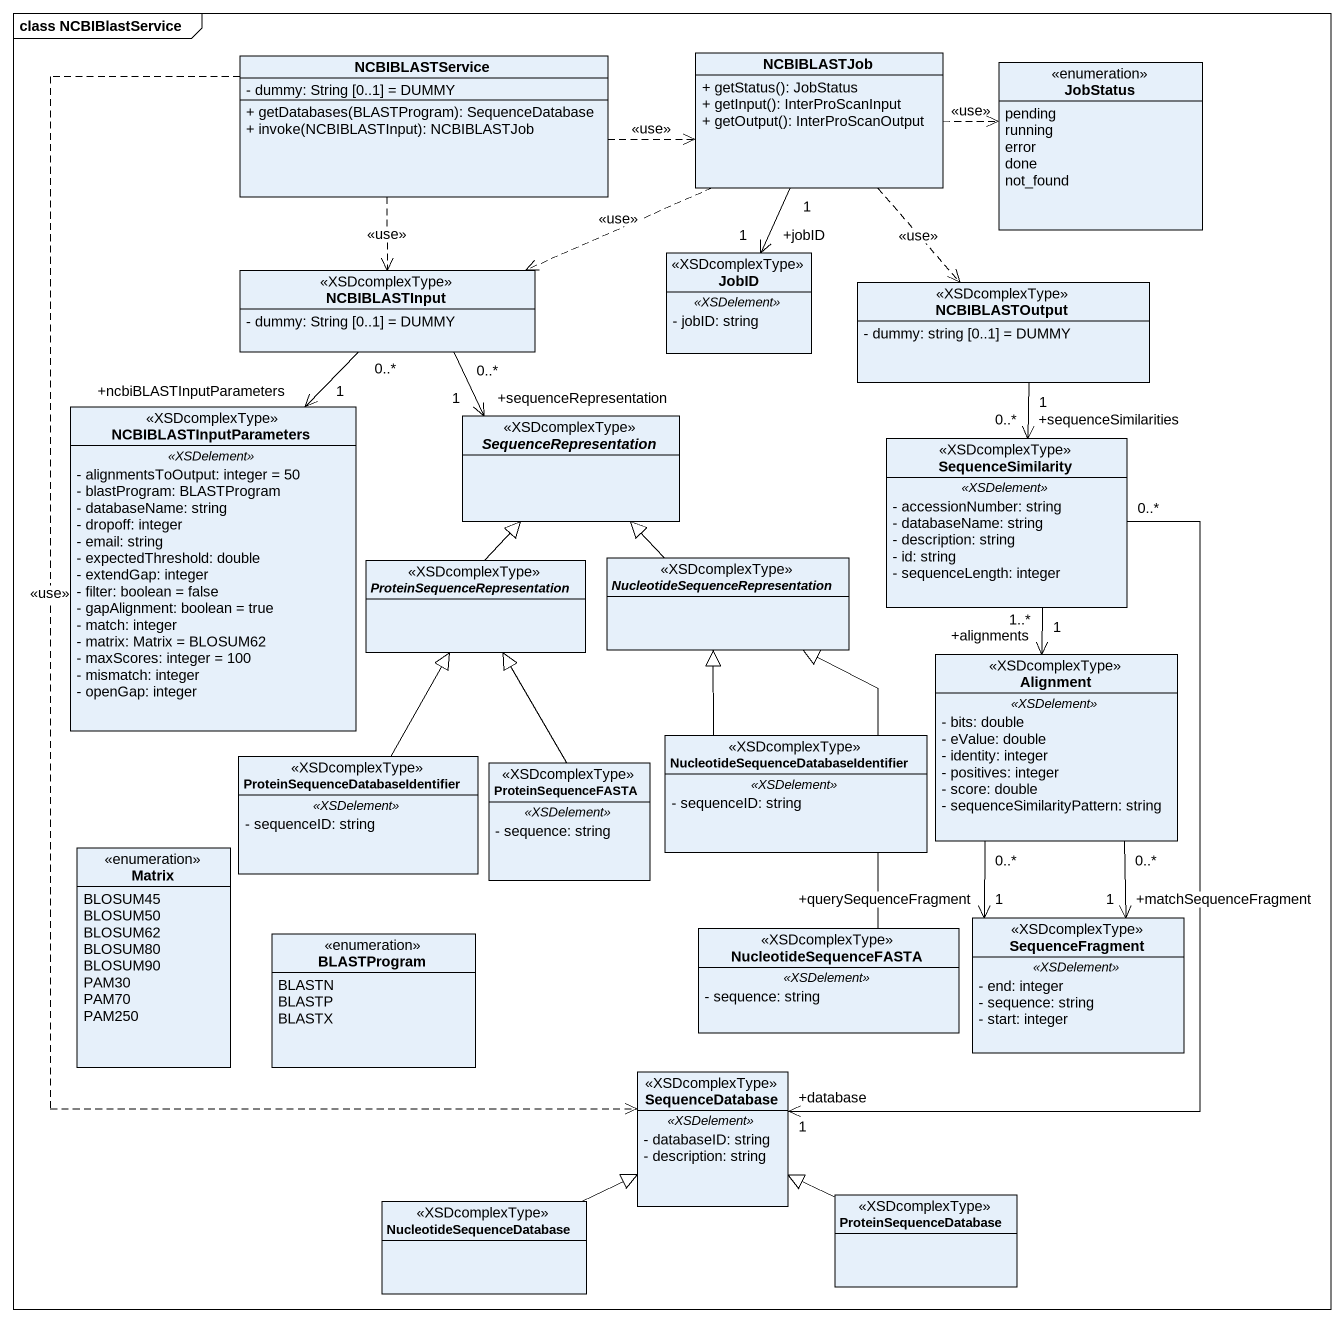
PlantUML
@startuml
mainframe class NCBIBlastService
hide circle
hide empty members
skinparam classAttributeIconSize 0
class NCBIBLASTService {
  - dummy: String [0..1] = DUMMY
  + getDatabases(BLASTProgram): SequenceDatabase
  + invoke(NCBIBLASTInput): NCBIBLASTJob
}
class NCBIBLASTJob {
  + getStatus(): JobStatus
  + getInput(): InterProScanInput
  + getOutput(): InterProScanOutput
}
enum JobStatus {
  pending
  running
  error
  done
  not_found
}
class NCBIBLASTInput <<XSDcomplexType>> {
  - dummy: String [0..1] = DUMMY
}
class JobID <<XSDcomplexType>> {
  .. <<XSDelement>> ..
  - jobID: string
}
class NCBIBLASTOutput <<XSDcomplexType>> {
  - dummy: string [0..1] = DUMMY
}
class NCBIBLASTInputParameters <<XSDcomplexType>> {
  .. <<XSDelement>> ..
  - alignmentsToOutput: integer = 50
  - blastProgram: BLASTProgram
  - databaseName: string
  - dropoff: integer
  - email: string
  - expectedThreshold: double
  - extendGap: integer
  - filter: boolean = false
  - gapAlignment: boolean = true
  - match: integer
  - matrix: Matrix = BLOSUM62
  - maxScores: integer = 100
  - mismatch: integer
  - openGap: integer
}
abstract class SequenceRepresentation <<XSDcomplexType>>
class SequenceSimilarity <<XSDcomplexType>> {
  .. <<XSDelement>> ..
  - accessionNumber: string
  - databaseName: string
  - description: string
  - id: string
  - sequenceLength: integer
}
abstract class "ProteinSequenceRepresentation" as ProteinSequenceRepresentatio <<XSDcomplexType>>
abstract class "NucleotideSequenceRepresentation" as NucleotideSequenceRepresenta <<XSDcomplexType>>
class Alignment <<XSDcomplexType>> {
  .. <<XSDelement>> ..
  - bits: double
  - eValue: double
  - identity: integer
  - positives: integer
  - score: double
  - sequenceSimilarityPattern: string
}
class "ProteinSequenceDatabaseIdentifier" as ProteinSequenceDatabaseIdent <<XSDcomplexType>> {
  .. <<XSDelement>> ..
  - sequenceID: string
}
class ProteinSequenceFASTA <<XSDcomplexType>> {
  .. <<XSDelement>> ..
  - sequence: string
}
class "NucleotideSequenceDatabaseIdentifier" as NucleotideSequenceDatabaseId <<XSDcomplexType>> {
  .. <<XSDelement>> ..
  - sequenceID: string
}
enum Matrix {
  BLOSUM45
  BLOSUM50
  BLOSUM62
  BLOSUM80
  BLOSUM90
  PAM30
  PAM70
  PAM250
}
enum BLASTProgram {
  BLASTN
  BLASTP
  BLASTX
}
class NucleotideSequenceFASTA <<XSDcomplexType>> {
  .. <<XSDelement>> ..
  - sequence: string
}
class SequenceFragment <<XSDcomplexType>> {
  .. <<XSDelement>> ..
  - end: integer
  - sequence: string
  - start: integer
}
class SequenceDatabase <<XSDcomplexType>> {
  .. <<XSDelement>> ..
  - databaseID: string
  - description: string
}
class ProteinSequenceDatabase <<XSDcomplexType>>
class NucleotideSequenceDatabase <<XSDcomplexType>>
NCBIBLASTService .right.> NCBIBLASTJob : <<use>>
NCBIBLASTService ..> NCBIBLASTInput : <<use>>
NCBIBLASTService ..> SequenceDatabase : <<use>>
NCBIBLASTJob .right.> JobStatus : <<use>>
NCBIBLASTJob .left.> NCBIBLASTInput : <<use>>
NCBIBLASTJob "1" --> "+jobID\n1" JobID
NCBIBLASTJob ..> NCBIBLASTOutput : <<use>>
NCBIBLASTInput "0..*" --> "+ncbiBLASTInputParameters\n1" NCBIBLASTInputParameters
NCBIBLASTInput "0..*" --> "+sequenceRepresentation\n1" SequenceRepresentation
NCBIBLASTOutput "1" --> "+sequenceSimilarities\n0..*" SequenceSimilarity
SequenceSimilarity "1" --> "+alignments\n1..*" Alignment
ProteinSequenceRepresentatio -up-|> SequenceRepresentation
NucleotideSequenceRepresenta -up-|> SequenceRepresentation
Alignment "0..*" --> "+matchSequenceFragment\n1" SequenceFragment
Alignment "0..*" --> "+querySequenceFragment\n1" SequenceFragment
ProteinSequenceDatabaseIdent -up-|> ProteinSequenceRepresentatio
ProteinSequenceFASTA -up-|> ProteinSequenceRepresentatio
NucleotideSequenceDatabaseId -up-|> NucleotideSequenceRepresenta
NucleotideSequenceFASTA -up-|> NucleotideSequenceRepresenta
SequenceDatabase "+database\n1" <-up- "0..*" SequenceSimilarity
ProteinSequenceDatabase -left-|> SequenceDatabase
NucleotideSequenceDatabase -right-|> SequenceDatabase
@enduml
